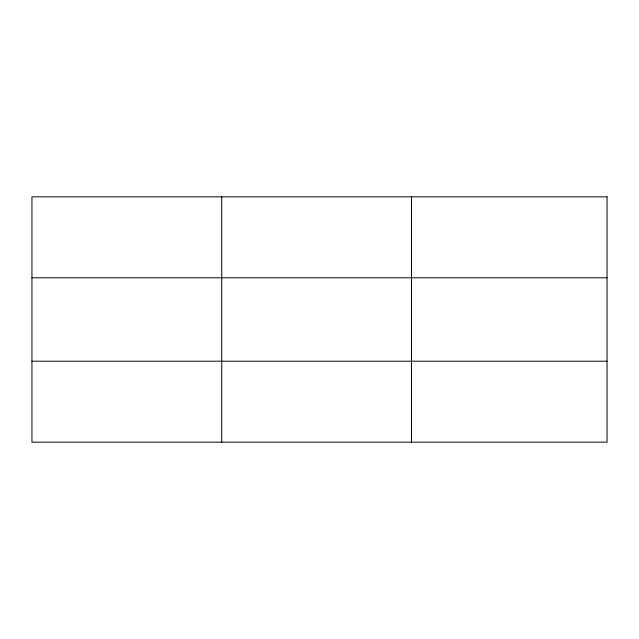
<?xml version="1.0" encoding="UTF-8"?>
<svg xmlns="http://www.w3.org/2000/svg" width="639" height="639" viewBox="0 0 639 639"><rect width="100%" height="100%" fill="white"/><g stroke="black" fill="none" stroke-linecap="round" stroke-linejoin="round"><path stroke-width="0.96" d="M221.733 196.844L221.733 442.156M411.516 196.844L411.516 442.156M31.95 277.797L607.05 277.797M31.95 361.203L607.05 361.203M607.05 196.844L607.05 442.156L31.95 442.156L31.95 196.844L607.05 196.844"/></g></svg>
